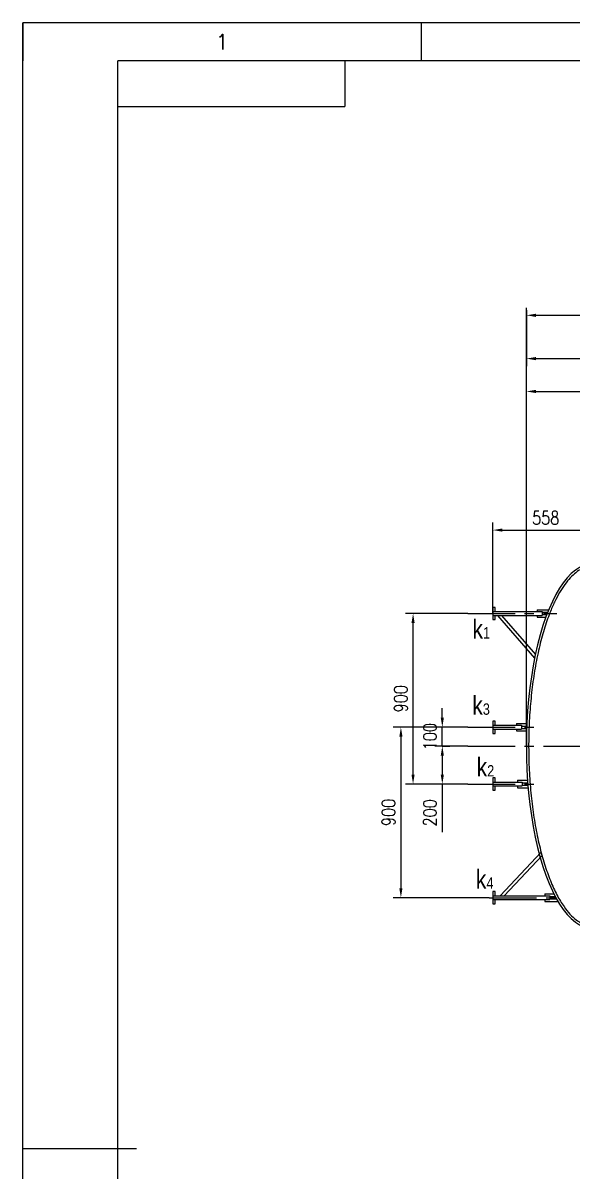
# Model space of a CAD drawing. Header units: millimetres. Extents: x -500 to 16320, y -200 to 11680.
# Drawn here: x -500 to 2399, y 5621 to 11680 of the extents above; entities that cross this region are included whole.
import ezdxf
from ezdxf.enums import TextEntityAlignment as Align

# ---------------------------------------------------------------- set-up
doc = ezdxf.new("R2010")
doc.units = ezdxf.units.MM
doc.header["$LTSCALE"] = 200
doc.linetypes.add('CENTER', pattern=[2, 1.25, -0.25, 0.25, -0.25])
for name, color, linetype in [('1轮廓实线层', 7, 'Continuous'), ('2细线层', 4, 'Continuous'), ('3中心线层', 1, 'CENTER'), ('6文字层', 3, 'Continuous'), ('图框层', 7, 'Continuous')]:
    doc.layers.add(name, color=color, linetype=linetype)
doc.styles.add('PC_TEXTSTYLE', font='isocp.shx', dxfattribs={"width": 0.8, "bigfont": 'hzfs.shx'})
doc.styles.add('TH_GBDIM', font='romans.shx', dxfattribs={"width": 0.8, "bigfont": 'gbcbig.shx'})
doc.dimstyles.new('TH_GBDIM', dxfattribs={"dimscale": 20, "dimtxt": 3.5, "dimasz": 2.5, "dimexe": 2, "dimexo": 0, "dimgap": 1.5, "dimtad": 1, "dimdec": 1, "dimdsep": 46, "dimtxsty": 'TH_GBDIM', "dimcen": 2.5, "dimclrd": 130, "dimclre": 130, "dimclrt": 3, "dimadec": 0, "dimazin": 2, "dimtfac": 0.714286, "dimtdec": 1, "dimtmove": 0, "dimatfit": 3, "dimfxl": 0, "dimtzin": 0, "dimlwd": -1, "dimlwe": -1, "dimarcsym": 0})

# ---------------------------------------------------------------- blocks, each defined once
blk = doc.blocks.new('*D10')
at = {"color": 130}
for p, q in [((2157.6, 7863.6), (2157.6, 9775.5)), ((5408.6, 8813.6), (5408.6, 9775.5)), ((2207.6, 9735.5), (5358.6, 9735.5))]:
    blk.add_line(p, q, dxfattribs=at)
for points in [[(2207.6, 9743.8), (2207.6, 9727.1), (2157.6, 9735.5)], [(5358.6, 9743.8), (5358.6, 9727.1), (5408.6, 9735.5)]]:
    blk.add_solid(points, dxfattribs=at)
at = {"layer": 'Defpoints', "color": 0}
for p in [(5408.6, 9735.5), (5408.6, 8813.6), (2157.6, 7863.6)]:
    blk.add_point(p, dxfattribs=at)
at = {"color": 3, "insert": (4284.1, 9800.5), "char_height": 70, "attachment_point": 5, "style": 'TH_GBDIM'}
blk.add_mtext('3251', dxfattribs=at)
blk = doc.blocks.new('*D11')
at = {"color": 130}
for p, q in [((1980.6, 8563.6), (1980.6, 9043.8)), ((2538.6, 8825.6), (2538.6, 9043.8)), ((2030.6, 9003.8), (2488.6, 9003.8))]:
    blk.add_line(p, q, dxfattribs=at)
for points in [[(2030.6, 9012.1), (2030.6, 8995.5), (1980.6, 9003.8)], [(2488.6, 9012.1), (2488.6, 8995.5), (2538.6, 9003.8)]]:
    blk.add_solid(points, dxfattribs=at)
at = {"layer": 'Defpoints', "color": 0}
for p in [(2538.6, 9003.8), (2538.6, 8825.6), (1980.6, 8563.6)]:
    blk.add_point(p, dxfattribs=at)
at = {"color": 3, "insert": (2259.6, 9068.8), "char_height": 70, "attachment_point": 5, "style": 'TH_GBDIM'}
blk.add_mtext('558', dxfattribs=at)
blk = doc.blocks.new('*D31')
at = {"color": 130}
for p, q in [((2157.6, 9735.5), (2157.6, 10177.2)), ((2207.6, 10137.2), (6998.6, 10137.2)), ((7048.6, 9522.2), (7048.6, 10177.2))]:
    blk.add_line(p, q, dxfattribs=at)
for points in [[(2207.6, 10145.5), (2207.6, 10128.8), (2157.6, 10137.2)], [(6998.6, 10145.5), (6998.6, 10128.8), (7048.6, 10137.2)]]:
    blk.add_solid(points, dxfattribs=at)
at = {"layer": 'Defpoints', "color": 0}
for p in [(7048.6, 10137.2), (2157.6, 9735.5), (7048.6, 9522.2)]:
    blk.add_point(p, dxfattribs=at)
at = {"color": 3, "insert": (4603.1, 10202.2), "char_height": 70, "attachment_point": 5, "style": 'TH_GBDIM'}
blk.add_mtext('4891', dxfattribs=at)
blk = doc.blocks.new('*D32')
at = {"color": 130}
for p, q in [((2157.6, 10164.1), (2157.6, 9868.6)), ((6448.6, 9685.9), (6448.6, 9948.6)), ((2207.6, 9908.6), (6398.6, 9908.6))]:
    blk.add_line(p, q, dxfattribs=at)
for points in [[(2207.6, 9916.9), (2207.6, 9900.3), (2157.6, 9908.6)], [(6398.6, 9916.9), (6398.6, 9900.3), (6448.6, 9908.6)]]:
    blk.add_solid(points, dxfattribs=at)
at = {"layer": 'Defpoints', "color": 0}
for p in [(2157.6, 10164.1), (6448.6, 9908.6), (6448.6, 9685.9)]:
    blk.add_point(p, dxfattribs=at)
at = {"color": 3, "insert": (4303.1, 9973.6), "char_height": 70, "attachment_point": 5, "style": 'TH_GBDIM'}
blk.add_mtext('4291', dxfattribs=at)
blk = doc.blocks.new('*D33')
at = {"color": 130}
for p, q in [((1713.7, 8013.6), (1713.7, 8063.6)), ((1847.8, 7963.6), (1673.7, 7963.6)), ((1713.7, 7863.6), (1713.7, 7963.6)), ((1847.8, 7863.6), (1673.7, 7863.6)), ((1713.7, 7813.6), (1713.7, 7763.6))]:
    blk.add_line(p, q, dxfattribs=at)
for points in [[(1705.4, 8013.6), (1722.1, 8013.6), (1713.7, 7963.6)], [(1705.4, 7813.6), (1722.1, 7813.6), (1713.7, 7863.6)]]:
    blk.add_solid(points, dxfattribs=at)
at = {"layer": 'Defpoints', "color": 0}
for p in [(1713.7, 7963.6), (1847.8, 7963.6), (1847.8, 7863.6)]:
    blk.add_point(p, dxfattribs=at)
at = {"color": 3, "insert": (1648.7, 7913.6), "char_height": 70, "attachment_point": 5, "rotation": 90, "style": 'TH_GBDIM'}
blk.add_mtext('100', dxfattribs=at)
blk = doc.blocks.new('*D34')
at = {"color": 130}
for p, q in [((1713.7, 7863.6), (1753.7, 7863.6)), ((1713.7, 7813.6), (1713.7, 7713.6)), ((1847.8, 7663.6), (1673.7, 7663.6)), ((1713.7, 7663.6), (1713.7, 7409.6))]:
    blk.add_line(p, q, dxfattribs=at)
for points in [[(1705.4, 7813.6), (1722.1, 7813.6), (1713.7, 7863.6)], [(1705.4, 7713.6), (1722.1, 7713.6), (1713.7, 7663.6)]]:
    blk.add_solid(points, dxfattribs=at)
at = {"layer": 'Defpoints', "color": 0}
for p in [(1713.7, 7863.6), (1713.7, 7663.6), (1847.8, 7663.6)]:
    blk.add_point(p, dxfattribs=at)
at = {"color": 3, "insert": (1648.7, 7511.6), "char_height": 70, "attachment_point": 5, "rotation": 90, "style": 'TH_GBDIM'}
blk.add_mtext('200', dxfattribs=at)
blk = doc.blocks.new('*D35')
at = {"color": 130}
for p, q in [((1713.7, 7963.6), (1455.1, 7963.6)), ((1495.1, 7913.6), (1495.1, 7113.6)), ((1961.5, 7063.6), (1455.1, 7063.6))]:
    blk.add_line(p, q, dxfattribs=at)
for points in [[(1486.8, 7913.6), (1503.5, 7913.6), (1495.1, 7963.6)], [(1486.8, 7113.6), (1503.5, 7113.6), (1495.1, 7063.6)]]:
    blk.add_solid(points, dxfattribs=at)
at = {"layer": 'Defpoints', "color": 0}
for p in [(1713.7, 7963.6), (1495.1, 7063.6), (1961.5, 7063.6)]:
    blk.add_point(p, dxfattribs=at)
at = {"color": 3, "insert": (1430.1, 7513.6), "char_height": 70, "attachment_point": 5, "rotation": 90, "style": 'TH_GBDIM'}
blk.add_mtext('900', dxfattribs=at)
blk = doc.blocks.new('*D36')
at = {"color": 130}
for p, q in [((1847.8, 8563.6), (1519.4, 8563.6)), ((1559.4, 7713.6), (1559.4, 8513.6)), ((1683.7, 7663.6), (1519.4, 7663.6))]:
    blk.add_line(p, q, dxfattribs=at)
for points in [[(1551, 8513.6), (1567.7, 8513.6), (1559.4, 8563.6)], [(1551, 7713.6), (1567.7, 7713.6), (1559.4, 7663.6)]]:
    blk.add_solid(points, dxfattribs=at)
at = {"layer": 'Defpoints', "color": 0}
for p in [(1559.4, 8563.6), (1847.8, 8563.6), (1683.7, 7663.6)]:
    blk.add_point(p, dxfattribs=at)
at = {"color": 3, "insert": (1494.4, 8113.6), "char_height": 70, "attachment_point": 5, "rotation": 90, "style": 'TH_GBDIM'}
blk.add_mtext('900', dxfattribs=at)
blk = doc.blocks.new('PC_TYDH_BLOCK')
at = {"layer": '2细线层', "linetype": 'Continuous'}
for p in [(60, 0), (0, -12)]:
    blk.add_line(p, (60, -12), dxfattribs=at)
at = {"layer": '6文字层', "style": 'PC_TEXTSTYLE', "width": 1.815486}
blk.add_attdef('图样代号', text='', height=7, rotation=180, dxfattribs=at).set_placement((58.24, -2.4), (2.35, -2.4), align=Align.FIT)

msp = doc.modelspace()

# ---------------------------------------------------------------- linework, layer by layer
for p, q in [((1980.58, 8596.06), (1980.58, 8531.06)), ((1992.58, 8596.06), (1980.58, 8596.06)), ((1980.58, 8573.56), (2240.42, 8573.56)), ((1980.58, 8553.56), (2240.42, 8553.56)), ((1992.58, 8573.56), (1992.58, 8596.06)), ((1992.58, 8531.06), (1992.58, 8553.56)), ((2005.22, 8553.56), (2201.11, 8328.17)), ((2026.41, 8553.56), (2205.17, 8347.88)), ((2214.84, 8583.56), (2214.84, 8573.56)), ((2214.84, 8583.56), (2275.46, 8583.56)), ((2214.84, 8553.56), (2214.84, 8543.56)), ((2214.84, 8543.56), (2260.01, 8543.56)), ((2240.42, 8573.56), (2240.42, 8553.56)), ((2240.42, 8569.74), (2269.9, 8569.74)), ((2240.42, 8557.39), (2265.14, 8557.39)), ((2271.42, 8573.56), (2271.42, 8573.56)), ((1980.58, 8531.06), (1992.58, 8531.06)), ((1980.58, 7996.06), (1980.58, 7931.06)), ((1992.58, 7996.06), (1980.58, 7996.06)), ((1980.58, 7973.56), (2131.66, 7973.56)), ((1980.58, 7953.56), (2131.66, 7953.56)), ((1992.58, 7973.56), (1992.58, 7996.06)), ((1992.58, 7931.06), (1992.58, 7953.56)), ((2106.08, 7983.56), (2106.08, 7973.56)), ((2106.08, 7983.56), (2160.27, 7983.56)), ((2106.08, 7953.56), (2106.08, 7943.56)), ((2106.08, 7943.56), (2158.75, 7943.56)), ((2131.66, 7973.56), (2131.66, 7953.56)), ((2131.66, 7969.74), (2159.68, 7969.74)), ((2131.66, 7957.39), (2159.21, 7957.39)), ((1980.58, 7931.06), (1992.58, 7931.06)), ((1992.58, 7696.06), (1980.58, 7696.06)), ((1980.58, 7696.06), (1980.58, 7631.06)), ((1992.58, 7673.56), (1992.58, 7696.06)), ((1980.58, 7673.56), (2136.04, 7673.56)), ((1980.58, 7653.56), (2136.04, 7653.56)), ((1992.58, 7631.06), (1992.58, 7653.56)), ((2110.46, 7683.56), (2110.46, 7673.56)), ((2110.46, 7683.56), (2163.75, 7683.56)), ((2110.46, 7653.56), (2110.46, 7643.56)), ((2110.46, 7643.56), (2166.86, 7643.56)), ((2136.04, 7673.56), (2136.04, 7653.56)), ((2136.04, 7669.74), (2164.7, 7669.74)), ((2136.04, 7657.39), (2165.71, 7657.39)), ((1980.58, 7631.06), (1992.58, 7631.06)), ((2018.38, 7073.56), (2235.37, 7303.69)), ((2040.37, 7073.56), (2240.25, 7285.54)), ((1980.58, 7096.06), (1980.58, 7031.06)), ((1992.58, 7096.06), (1980.58, 7096.06)), ((1992.58, 7073.56), (1992.58, 7096.06)), ((1980.58, 7073.56), (2281.17, 7073.56)), ((1980.58, 7053.56), (2281.17, 7053.56)), ((1980.58, 7031.06), (1992.58, 7031.06)), ((1992.58, 7031.06), (1992.58, 7053.56)), ((2255.6, 7083.56), (2302.68, 7083.56)), ((2255.6, 7083.56), (2255.6, 7073.56)), ((2255.6, 7053.56), (2255.6, 7043.56)), ((2255.6, 7043.56), (2324.52, 7043.56)), ((2281.17, 7073.56), (2281.17, 7053.56)), ((2281.17, 7069.74), (2309.84, 7069.74)), ((2281.17, 7057.39), (2316.57, 7057.39))]:
    msp.add_line(p, q)
msp.add_ellipse((2507.58, 7863.56), major_axis=(0, 962), ratio=0.3638254, start_param=0, end_param=3.1415927)
msp.add_open_spline([(2507.58, 8813.56), (2497.76, 8813.56), (2487.94, 8812.31), (2468.22, 8807.26), (2458.32, 8803.46), (2438.5, 8793.21), (2428.57, 8786.76), (2408.79, 8771.21), (2398.95, 8762.09), (2379.49, 8741.25), (2369.88, 8729.51), (2351.01, 8703.52), (2341.76, 8689.26), (2323.72, 8658.34), (2314.94, 8641.68), (2297.94, 8606.13), (2289.73, 8587.23), (2270.98, 8539.85), (2260.74, 8510.43), (2241.68, 8448.17), (2232.87, 8415.33), (2216.84, 8346.78), (2209.61, 8311.06), (2196.88, 8237.35), (2191.37, 8199.36), (2182.15, 8121.73), (2178.45, 8082.1), (2172.91, 8001.84), (2171.08, 7961.21), (2169.31, 7879.65), (2169.38, 7838.71), (2171.42, 7757.2), (2173.39, 7716.62), (2179.19, 7636.51), (2183.02, 7596.97), (2192.5, 7519.57), (2198.13, 7481.73), (2211.11, 7408.35), (2218.46, 7372.82), (2234.72, 7304.67), (2243.64, 7272.06), (2262.89, 7210.29), (2273.23, 7181.14), (2295.13, 7126.8), (2306.69, 7101.61), (2330.81, 7055.64), (2343.37, 7034.85), (2366.57, 7001.79), (2377.08, 6988.64), (2398.37, 6965.5), (2409.16, 6955.5), (2429.07, 6940.09), (2438.16, 6934.19), (2456.33, 6924.61), (2465.4, 6920.93), (2483.48, 6915.73), (2492.49, 6914.2), (2503.52, 6913.62), (2505.55, 6913.56), (2507.58, 6913.56)], degree=3, knots=[0, 0, 0, 0, 0.0929339, 0.0929339, 0.1858678, 0.1858678, 0.2788016, 0.2788016, 0.3717355, 0.3717355, 0.4646694, 0.4646694, 0.5576033, 0.5576033, 0.6505371, 0.6505371, 0.743471, 0.743471, 0.8714554, 0.8714554, 0.9994398, 0.9994398, 1.1274242, 1.1274242, 1.2554086, 1.2554086, 1.383393, 1.383393, 1.5113774, 1.5113774, 1.6393618, 1.6393618, 1.7673462, 1.7673462, 1.8953306, 1.8953306, 2.023315, 2.023315, 2.1512994, 2.1512994, 2.2792838, 2.2792838, 2.4072682, 2.4072682, 2.5352526, 2.5352526, 2.663237, 2.663237, 2.7650892, 2.7650892, 2.8669415, 2.8669415, 2.9520826, 2.9520826, 3.0372236, 3.0372236, 3.1223647, 3.1223647, 3.1415927, 3.1415927, 3.1415927, 3.1415927])
at = {"layer": '1轮廓实线层'}
msp.add_line((-500, 5740), (100, 5740), dxfattribs=at)
at = {"layer": '2细线层'}
for p, q in [((-500, -200), (-500, 11680)), ((16320, 11680), (-500, 11680)), ((-500, 11680), (-500, 11480)), ((1602.5, 11680), (1602.5, 11480))]:
    msp.add_line(p, q, dxfattribs=at)
at = {"layer": '3中心线层'}
for p, q in [((1847.76, 8563.56), (2318.54, 8563.56)), ((1847.76, 7963.56), (2241.11, 7963.56)), ((1847.76, 7863.56), (6150.82, 7863.56)), ((1847.76, 7663.56), (2238.24, 7663.56)), ((1961.53, 7063.56), (2358.69, 7063.56))]:
    msp.add_line(p, q, dxfattribs=at)
at = {"layer": '图框层'}
for p in [(0, 0), (16120, 11480)]:
    msp.add_line(p, (0, 11480), dxfattribs=at)

# ---------------------------------------------------------------- block references
at = {"layer": '图框层', "xscale": 20, "yscale": 20, "zscale": 20}
msp.add_blockref('PC_TYDH_BLOCK', (0, 11480), dxfattribs=at)

# ---------------------------------------------------------------- texts
at = {"color": 3, "char_height": 100, "attachment_point": 5, "style": 'TH_GBDIM'}
for s, insert in [('{\\fArial|b0|i0|c0|p32;k\\H0.6x;1}', (1919.23, 8481.42)), ('{\\fArial|b0|i0|c0|p32;k\\H0.6x;3}', (1918.48, 8078.52)), ('{\\fArial|b0|i0|c0|p32;k\\H0.6x;2}', (1941.29, 7753.35)), ('{\\fArial|b0|i0|c0|p32;k\\H0.6x;4}', (1937.49, 7160.96))]:
    msp.add_mtext(s, dxfattribs=dict(at, insert=insert))
at = {"layer": '6文字层', "style": 'TH_GBDIM'}
msp.add_text('1', height=80, dxfattribs=at).set_placement((551.25, 11580), align=Align.MIDDLE)

# ---------------------------------------------------------------- dimensions: what is measured, and where the dimension line sits
for base, p1, p2, picture, middle in [((7048.58, 10137.16), (2157.58, 9735.48), (7048.58, 9522.16), '*D31', (4603.08, 10137.16)), ((6448.58, 9908.59), (2157.58, 10164.12), (6448.58, 9685.9), '*D32', (4303.08, 9908.59)), ((5408.58, 9735.48), (2157.58, 7863.56), (5408.58, 8813.56), '*D10', (4284.07, 9735.48))]:
    dim = msp.add_linear_dim(base=base, p1=p1, p2=p2, dimstyle='TH_GBDIM')
    dim.commit()
    dim.dimension.update_dxf_attribs({"geometry": picture, "text_midpoint": middle, "dimtype": 160})
dim = msp.add_linear_dim(base=(2538.58, 9003.8), p1=(1980.58, 8563.56), p2=(2538.58, 8825.56), dimstyle='TH_GBDIM')
dim.commit()
dim.dimension.update_dxf_attribs({"geometry": '*D11', "text_midpoint": (2259.58, 9068.8)})
for base, p1, p2, picture, middle in [((1559.36, 8563.56), (1683.72, 7663.56), (1847.76, 8563.56), '*D36', (1559.36, 8113.56)), ((1713.72, 7963.56), (1847.76, 7863.56), (1847.76, 7963.56), '*D33', (1713.72, 7913.56))]:
    dim = msp.add_linear_dim(base=base, p1=p1, p2=p2, angle=90, dimstyle='TH_GBDIM')
    dim.commit()
    dim.dimension.update_dxf_attribs({"geometry": picture, "text_midpoint": middle, "dimtype": 160})
for base, p1, p2, picture, middle in [((1495.14, 7063.56), (1713.72, 7963.56), (1961.53, 7063.56), '*D35', (1430.14, 7513.56)), ((1713.72, 7663.56), (1713.72, 7863.56), (1847.76, 7663.56), '*D34', (1648.72, 7511.56))]:
    dim = msp.add_linear_dim(base=base, p1=p1, p2=p2, angle=90, dimstyle='TH_GBDIM')
    dim.commit()
    dim.dimension.update_dxf_attribs({"geometry": picture, "text_midpoint": middle})

doc.saveas('drawing.dxf')
